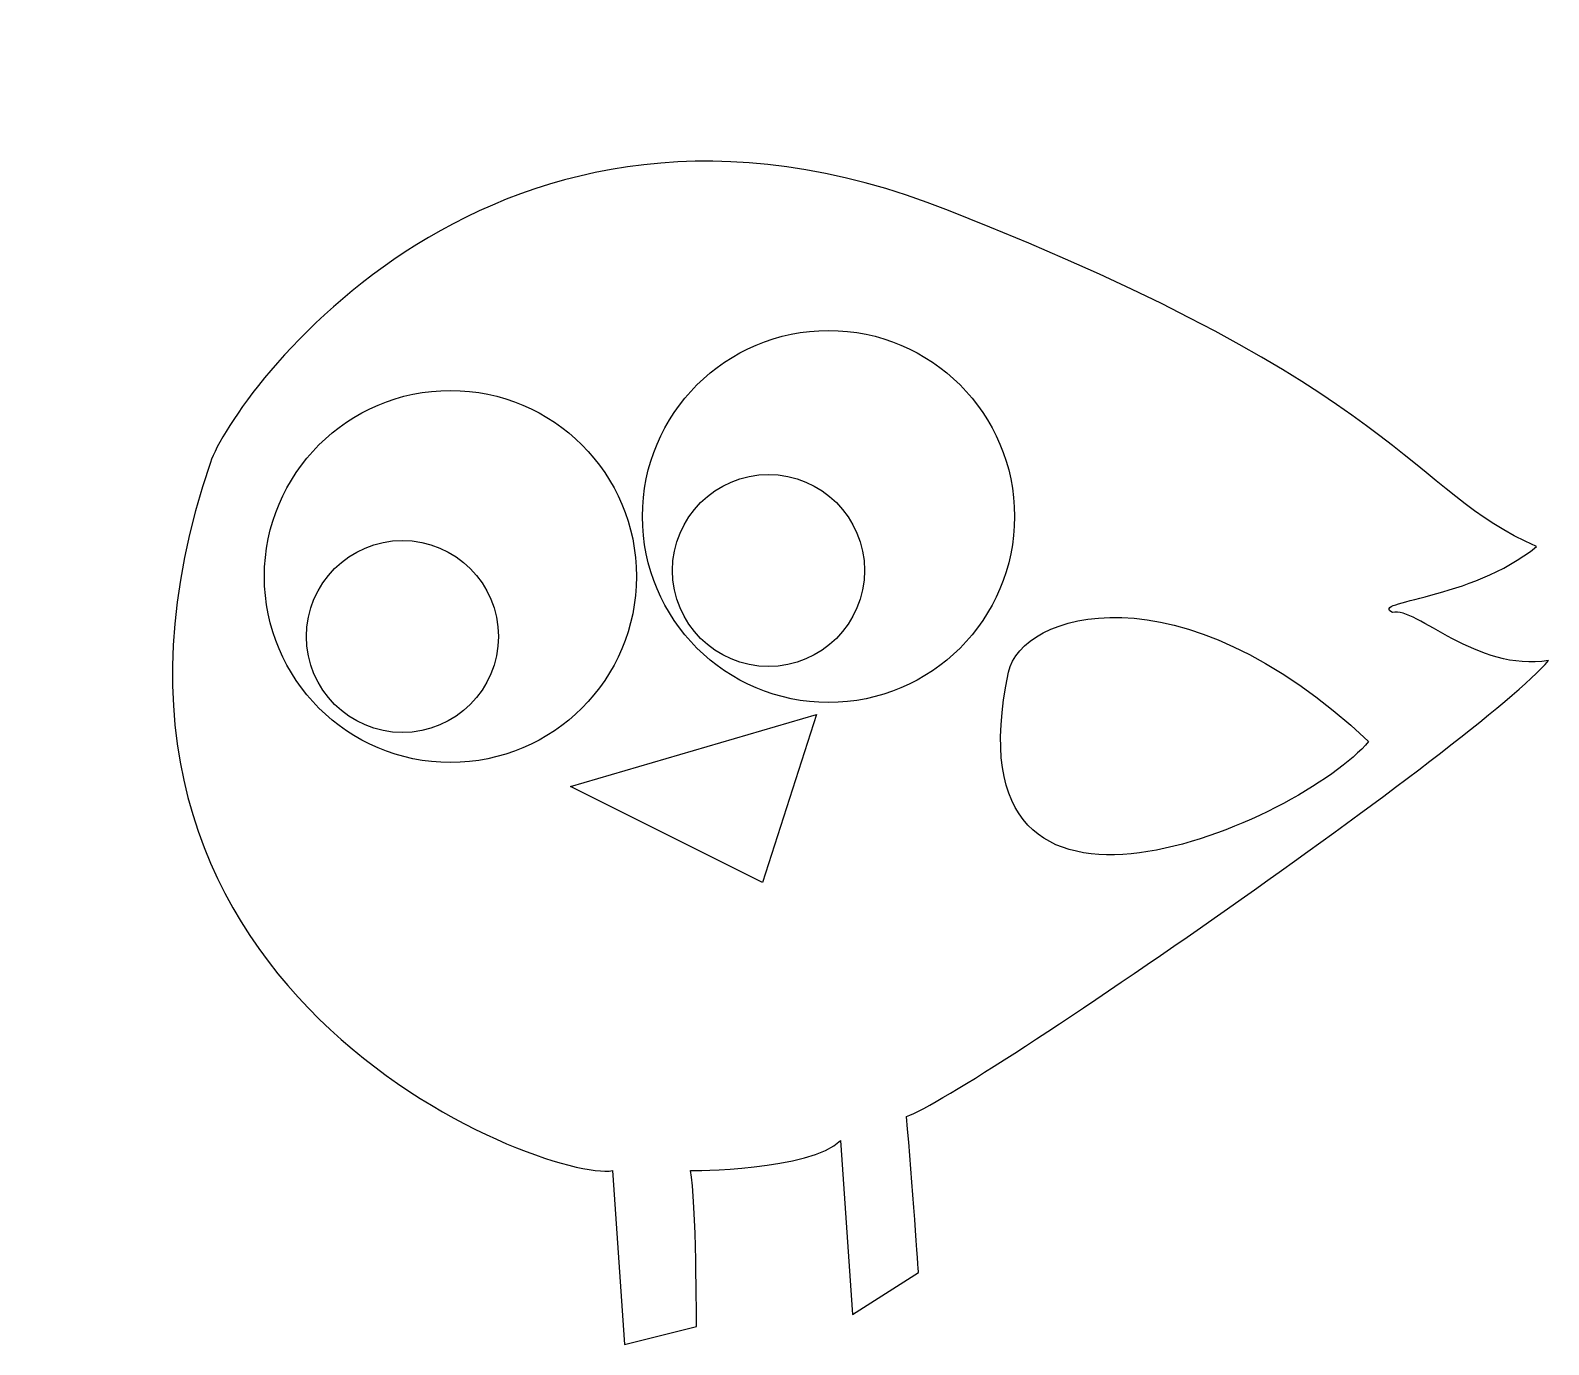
# Model space of a CAD drawing. Header units: centimetres. Extents: x -11.8 to 9.8, y -8.4 to 10.3.
import ezdxf

# ---------------------------------------------------------------- set-up
doc = ezdxf.new("R2010")
doc.units = ezdxf.units.CM
doc.header["$MEASUREMENT"] = 0
doc.layers.add('Camada 1', color=7, linetype='Continuous')

msp = doc.modelspace()

# ---------------------------------------------------------------- linework, layer by layer
at = {"layer": 'Camada 1'}
for points, knots in [([(-9.26359, 4.13856), (-8.94905, 5.06132), (-5.24494, 10.29483), (1.25333, 7.72972), (1.25333, 7.72972), (7.7516, 5.16461), (7.83714, 3.71104), (9.63271, 2.9415), (9.63271, 2.9415), (8.69217, 2.17199), (7.2386, 2.17199), (7.5806, 2.00096), (7.5806, 2.00096), (7.92263, 2.08645), (8.77765, 1.14593), (9.80368, 1.31693), (9.80368, 1.31693), (8.86314, 0.20539), (1.59533, -4.83934), (0.65479, -5.18137), (0.65479, -5.18137), (0.74028, -6.12191), (0.82579, -7.40445), (0.82579, -7.40445), (0.82579, -7.40445), (0.82579, -7.40445), (-0.11475, -8.00296), (-0.11475, -8.00296), (-0.11475, -8.00296), (-0.11475, -8.00296), (-0.28575, -5.52334), (-0.28575, -5.52334), (-0.28575, -5.52334), (-0.71326, -5.95085), (-2.42335, -5.95085), (-2.42335, -5.95085), (-2.42335, -5.95085), (-2.33786, -6.37836), (-2.33786, -8.17396), (-2.33786, -8.17396), (-2.33786, -8.17396), (-2.33786, -8.17396), (-3.36389, -8.43045), (-3.36389, -8.43045), (-3.36389, -8.43045), (-3.36389, -8.43045), (-3.53489, -5.95083), (-3.53489, -5.95083), (-3.53489, -5.95083), (-4.4754, -6.1219), (-11.82873, -3.38579), (-9.26359, 4.13856)], [0, 0, 0, 0, 0.07142857, 0.07142857, 0.07142857, 0.07142857, 0.14285714, 0.14285714, 0.14285714, 0.14285714, 0.21428571, 0.21428571, 0.21428571, 0.21428571, 0.28571429, 0.28571429, 0.28571429, 0.28571429, 0.35714286, 0.35714286, 0.35714286, 0.35714286, 0.42857143, 0.42857143, 0.42857143, 0.42857143, 0.5, 0.5, 0.5, 0.5, 0.57142857, 0.57142857, 0.57142857, 0.57142857, 0.64285714, 0.64285714, 0.64285714, 0.64285714, 0.71428571, 0.71428571, 0.71428571, 0.71428571, 0.78571429, 0.78571429, 0.78571429, 0.78571429, 0.85714286, 0.85714286, 0.85714286, 0.85714286, 1, 1, 1, 1]), ([(-0.45672, 0.71842), (1.00722, 0.71842), (2.1939, 1.90513), (2.1939, 3.36904), (2.1939, 3.36904), (2.1939, 4.83295), (1.00722, 6.01964), (-0.45672, 6.01964), (-0.45672, 6.01964), (-1.92063, 6.01964), (-3.10734, 4.83293), (-3.10734, 3.36902), (-3.10734, 3.36902), (-3.10734, 1.90511), (-1.92064, 0.71842), (-0.45672, 0.71842)], [0, 0, 0, 0, 0.2, 0.2, 0.2, 0.2, 0.4, 0.4, 0.4, 0.4, 0.6, 0.6, 0.6, 0.6, 1, 1, 1, 1]), ([(-5.84346, -0.13663), (-4.37955, -0.13663), (-3.19284, 1.05008), (-3.19284, 2.51399), (-3.19284, 2.51399), (-3.19284, 3.9779), (-4.37955, 5.16461), (-5.84346, 5.16461), (-5.84346, 5.16461), (-7.30737, 5.16461), (-8.49408, 3.9779), (-8.49408, 2.51399), (-8.49408, 2.51399), (-8.49408, 1.05008), (-7.30737, -0.13663), (-5.84346, -0.13663)], [0, 0, 0, 0, 0.2, 0.2, 0.2, 0.2, 0.4, 0.4, 0.4, 0.4, 0.6, 0.6, 0.6, 0.6, 1, 1, 1, 1]), ([(-1.31175, 1.23142), (-0.55623, 1.23142), (0.05633, 1.84398), (0.05633, 2.59947), (0.05633, 2.59947), (0.05633, 3.35499), (-0.55623, 3.96755), (-1.31175, 3.96755), (-1.31175, 3.96755), (-2.06727, 3.96755), (-2.6798, 3.35499), (-2.6798, 2.59947), (-2.6798, 2.59947), (-2.67981, 1.84399), (-2.06727, 1.23142), (-1.31175, 1.23142)], [0, 0, 0, 0, 0.2, 0.2, 0.2, 0.2, 0.4, 0.4, 0.4, 0.4, 0.6, 0.6, 0.6, 0.6, 1, 1, 1, 1]), ([(-6.52748, 0.29088), (-5.77196, 0.29088), (-5.15943, 0.90342), (-5.15943, 1.65893), (-5.15943, 1.65893), (-5.15943, 2.41444), (-5.77197, 3.02698), (-6.52748, 3.02698), (-6.52748, 3.02698), (-7.28299, 3.02698), (-7.89554, 2.41446), (-7.89554, 1.65894), (-7.89554, 1.65894), (-7.89554, 0.90342), (-7.283, 0.29088), (-6.52748, 0.29088)], [0, 0, 0, 0, 0.2, 0.2, 0.2, 0.2, 0.4, 0.4, 0.4, 0.4, 0.6, 0.6, 0.6, 0.6, 1, 1, 1, 1]), ([(7.23913, 0.16431), (4.5212, 2.71598), (2.28708, 1.98885), (2.10939, 1.15253), (2.10939, 1.15253), (1.16835, -3.27387), (6.31177, -0.95811), (7.23913, 0.16431)], [0, 0, 0, 0, 0.33333333, 0.33333333, 0.33333333, 0.33333333, 1, 1, 1, 1]), ([(-1.39726, -1.84671), (-1.39726, -1.84671), (-0.62775, 0.5474), (-0.62775, 0.5474), (-0.62775, 0.5474), (-0.62775, 0.5474), (-4.1334, -0.47865), (-4.1334, -0.47865), (-4.1334, -0.47865), (-4.1334, -0.47865), (-1.39726, -1.84671), (-1.39726, -1.84671)], [0, 0, 0, 0, 0.25, 0.25, 0.25, 0.25, 0.5, 0.5, 0.5, 0.5, 1, 1, 1, 1])]:
    msp.add_open_spline(points, degree=3, knots=knots, dxfattribs=at)

doc.saveas('drawing.dxf')
